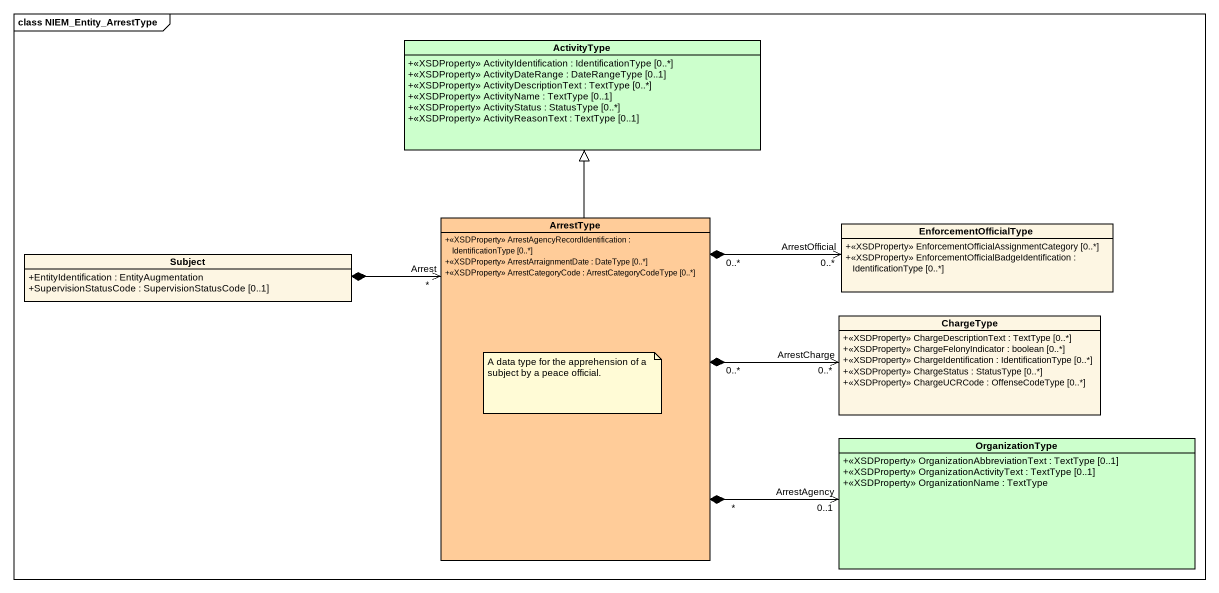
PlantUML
@startuml
mainframe class NIEM_Entity_ArrestType
hide circle
hide empty members
skinparam classAttributeIconSize 0
class ActivityType #CCFFCC {
  +<<XSDProperty>> ActivityIdentification : IdentificationType [0..*]
  +<<XSDProperty>> ActivityDateRange : DateRangeType [0..1]
  +<<XSDProperty>> ActivityDescriptionText : TextType [0..*]
  +<<XSDProperty>> ActivityName : TextType [0..1]
  +<<XSDProperty>> ActivityStatus : StatusType [0..*]
  +<<XSDProperty>> ActivityReasonText : TextType [0..1]
}
class ArrestType #FFCC99 {
  +<<XSDProperty>> ArrestAgencyRecordIdentification : IdentificationType [0..*]
  +<<XSDProperty>> ArrestArraignmentDate : DateType [0..*]
  +<<XSDProperty>> ArrestCategoryCode : ArrestCategoryCodeType [0..*]
}
class EnforcementOfficialType {
  +<<XSDProperty>> EnforcementOfficialAssignmentCategory [0..*]
  +<<XSDProperty>> EnforcementOfficialBadgeIdentification : IdentificationType [0..*]
}
class Subject {
  +EntityIdentification : EntityAugmentation
  +SupervisionStatusCode : SupervisionStatusCode [0..1]
}
class ChargeType {
  +<<XSDProperty>> ChargeDescriptionText : TextType [0..*]
  +<<XSDProperty>> ChargeFelonyIndicator : boolean [0..*]
  +<<XSDProperty>> ChargeIdentification : IdentificationType [0..*]
  +<<XSDProperty>> ChargeStatus : StatusType [0..*]
  +<<XSDProperty>> ChargeUCRCode : OffenseCodeType [0..*]
}
class OrganizationType #CCFFCC {
  +<<XSDProperty>> OrganizationAbbreviationText : TextType [0..1]
  +<<XSDProperty>> OrganizationActivityText : TextType [0..1]
  +<<XSDProperty>> OrganizationName : TextType
}
ArrestType -up-|> ActivityType
ArrestType "0..*" *-right-> "ArrestOfficial\n0..*" EnforcementOfficialType
ArrestType "0..*" *-right-> "ArrestCharge\n0..*" ChargeType
ArrestType "*" *-right-> "ArrestAgency\n0..1" OrganizationType
Subject *-right-> "Arrest\n*" ArrestType
note as N1
  A data type for the apprehension of a subject by a peace official.
end note
@enduml
